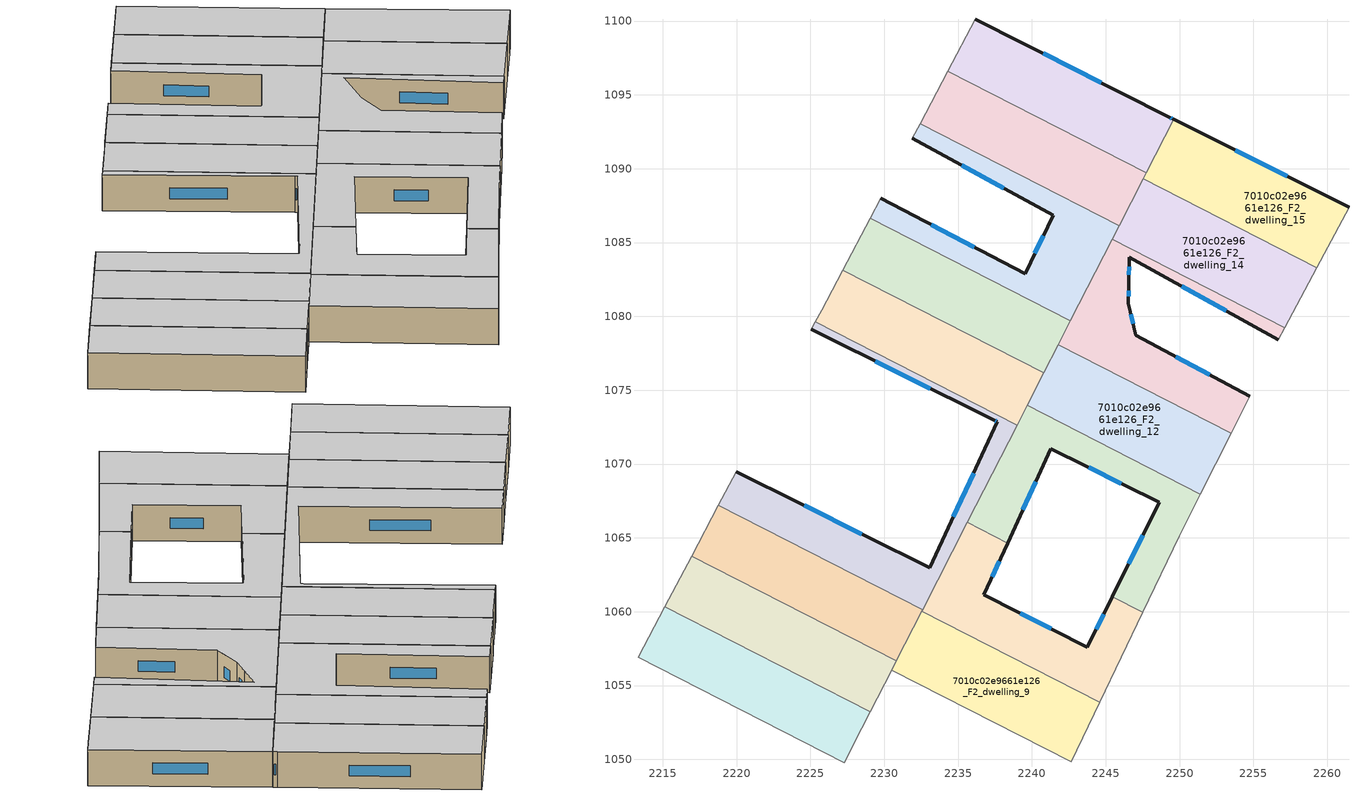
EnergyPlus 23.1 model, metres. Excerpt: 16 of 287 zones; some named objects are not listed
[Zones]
7010c02e9661e126_F2_dwelling_10
 floor to 7010c02e9661e126_F1_dwelling_10 (EU_floor_Construction): 2245.45,1061.01 2247.51,1059.96 2244.59,1053.86 2232.54,1060.02 2235.62,1066.04 2238.35,1064.65 2236.74,1061.15 2243.77,1057.6 z6
 wall outside (EU_wall_Construction): 2245.45,1061.01 2243.77,1057.6 2236.74,1061.15 2238.35,1064.65 z6:9
 wall to 7010c02e9661e126_F2_dwelling_11 (EU_wall_Construction): 2238.35,1064.65 2235.62,1066.04 / 2247.51,1059.96 2245.45,1061.01 z6:9
 wall adiabatic (EU_wall_Construction): 2244.59,1053.86 2247.51,1059.96 z6:9
 wall to 7010c02e9661e126_F2_dwelling_9 (EU_wall_Construction): 2232.54,1060.02 2244.59,1053.86 z6:9
 wall to 7010c02e9661e126_F2_dwelling_26 (EU_wall_Construction): 2235.62,1066.04 2232.6,1060.14 z6:9
 wall to 7010c02e9661e126_F2_dwelling_25 (EU_wall_Construction): 2232.6,1060.14 2232.54,1060.02 z6:9
 window (EU_Window_Construction): 2237.31,1062.38 2237.79,1063.42 / 2241.3,1058.85 2239.21,1059.91 / 2244.86,1059.82 2244.36,1058.8 z7.05:7.95
 ceiling to 7010c02e9661e126_F3_dwelling_10 (EU_floor_Construction): 2244.59,1053.86 2247.51,1059.96 2245.45,1061.01 2243.77,1057.6 2236.74,1061.15 2238.35,1064.65 2235.62,1066.04 2232.54,1060.02 z9
7010c02e9661e126_F2_dwelling_11
 floor to 7010c02e9661e126_F1_dwelling_11 (EU_floor_Construction): 2251.42,1067.96 2249.98,1065.12 2247.51,1059.96 2245.45,1061.01 2248.61,1067.4 2241.29,1071.04 2238.35,1064.65 2235.62,1066.04 2239.67,1073.96 z6
 wall outside (EU_wall_Construction): 2238.35,1064.65 2241.29,1071.04 2248.61,1067.4 2245.45,1061.01 z6:9
 wall to 7010c02e9661e126_F2_dwelling_12 (EU_wall_Construction): 2251.42,1067.96 2239.67,1073.96 z6:9
 wall adiabatic (EU_wall_Construction): 2247.51,1059.96 2249.98,1065.12 2251.42,1067.96 z6:9
 wall to 7010c02e9661e126_F2_dwelling_27 (EU_wall_Construction): 2239.67,1073.96 2239,1072.64 z6:9
 wall to 7010c02e9661e126_F2_dwelling_26 (EU_wall_Construction): 2239,1072.64 2235.62,1066.04 z6:9
 window (EU_Window_Construction): 2247.51,1065.16 2246.56,1063.25 / 2243.86,1069.77 2246.04,1068.68 / 2239.38,1066.89 2240.26,1068.8 z7.05:7.95
 ceiling to 7010c02e9661e126_F3_dwelling_11 (EU_floor_Construction): 2247.51,1059.96 2249.98,1065.12 2251.42,1067.96 2239.67,1073.96 2235.62,1066.04 2238.35,1064.65 2241.29,1071.04 2248.61,1067.4 2245.45,1061.01 z9
7010c02e9661e126_F2_dwelling_12
 floor to 7010c02e9661e126_F1_dwelling_12 (EU_floor_Construction): 2253.49,1072.07 2251.42,1067.96 2239.67,1073.96 2241.77,1078.06 z6
 wall to 7010c02e9661e126_F2_dwelling_13 (EU_wall_Construction): 2253.49,1072.07 2241.77,1078.06 z6:9
 wall adiabatic (EU_wall_Construction): 2251.42,1067.96 2253.49,1072.07 z6:9
 wall to 7010c02e9661e126_F2_dwelling_28 (EU_wall_Construction): 2241.77,1078.06 2240.8,1076.17 z6:9
 wall to 7010c02e9661e126_F2_dwelling_27 (EU_wall_Construction): 2240.8,1076.17 2239.67,1073.96 z6:9
 ceiling to 7010c02e9661e126_F3_dwelling_12 (EU_floor_Construction): 2251.42,1067.96 2253.49,1072.07 2241.77,1078.06 2239.67,1073.96 z9
7010c02e9661e126_F2_dwelling_13
 floor to 7010c02e9661e126_F1_dwelling_13 (EU_floor_Construction): 2257.12,1079.23 2256.68,1078.41 2246.59,1083.99 2246.56,1082.2 2246.54,1080.9 2247.04,1078.73 2254.76,1074.59 2253.49,1072.07 2241.77,1078.06 2245.43,1085.22 z6
 wall outside (EU_wall_Construction): 2254.76,1074.59 2247.04,1078.73 2246.54,1080.9 2246.56,1082.2 2246.59,1083.99 2256.68,1078.41 z6:9
 wall adiabatic (EU_wall_Construction): 2253.49,1072.07 2254.76,1074.59 / 2256.68,1078.41 2257.12,1079.23 z6:9
 wall to 7010c02e9661e126_F2_dwelling_14 (EU_wall_Construction): 2257.12,1079.23 2245.43,1085.22 z6:9
 wall to 7010c02e9661e126_F2_dwelling_29 (EU_wall_Construction): 2245.43,1085.22 2242.61,1079.7 z6:9
 wall to 7010c02e9661e126_F2_dwelling_28 (EU_wall_Construction): 2242.61,1079.7 2241.77,1078.06 z6:9
 window (EU_Window_Construction): 2246.54,1081.36 2246.55,1081.75 / 2246.86,1079.49 2246.71,1080.14 / 2252.05,1076.04 2249.74,1077.28 / 2250.13,1082.04 2253.15,1080.37 / 2246.57,1082.83 2246.58,1083.36 z7.05:7.95
 ceiling to 7010c02e9661e126_F3_dwelling_13 (EU_floor_Construction): 2254.76,1074.59 2247.04,1078.73 2246.54,1080.9 2246.56,1082.2 2246.59,1083.99 2256.68,1078.41 2257.12,1079.23 2245.43,1085.22 2241.77,1078.06 2253.49,1072.07 z9
7010c02e9661e126_F2_dwelling_14
 floor to 7010c02e9661e126_F1_dwelling_14 (EU_floor_Construction): 2259.3,1083.3 2257.12,1079.23 2245.43,1085.22 2247.53,1089.32 z6
 wall to 7010c02e9661e126_F2_dwelling_15 (EU_wall_Construction): 2259.3,1083.3 2247.53,1089.32 z6:9
 wall adiabatic (EU_wall_Construction): 2257.12,1079.23 2259.3,1083.3 z6:9
 wall to 7010c02e9661e126_F2_dwelling_30 (EU_wall_Construction): 2247.53,1089.32 2245.91,1086.15 z6:9
 wall to 7010c02e9661e126_F2_dwelling_29 (EU_wall_Construction): 2245.91,1086.15 2245.43,1085.22 z6:9
 ceiling to 7010c02e9661e126_F3_dwelling_14 (EU_floor_Construction): 2257.12,1079.23 2259.3,1083.3 2247.53,1089.32 2245.43,1085.22 z9
7010c02e9661e126_F2_dwelling_15
 floor to 7010c02e9661e126_F1_dwelling_15 (EU_floor_Construction): 2261.47,1087.38 2261.01,1086.51 2259.3,1083.3 2247.53,1089.32 2249.59,1093.34 z6
 wall outside (EU_wall_Construction): 2261.47,1087.38 2249.59,1093.34 z6:9
 wall adiabatic (EU_wall_Construction): 2259.3,1083.3 2261.01,1086.51 2261.47,1087.38 z6:9
 wall to 7010c02e9661e126_F2_dwelling_31 (EU_wall_Construction): 2249.59,1093.34 2247.74,1089.73 z6:9
 wall to 7010c02e9661e126_F2_dwelling_30 (EU_wall_Construction): 2247.74,1089.73 2247.53,1089.32 z6:9
 window (EU_Window_Construction): 2257.31,1089.47 2253.76,1091.25 z7.05:7.95
 ceiling to 7010c02e9661e126_F3_dwelling_15 (EU_floor_Construction): 2259.3,1083.3 2261.01,1086.51 2261.47,1087.38 2249.59,1093.34 2247.53,1089.32 z9
7010c02e9661e126_F2_dwelling_23
 floor to 7010c02e9661e126_F1_dwelling_23 (EU_floor_Construction): 2229.05,1053.21 2227.29,1049.76 2213.32,1056.91 2215.13,1060.33 z6
 wall to 7010c02e9661e126_F2_dwelling_24 (EU_wall_Construction): 2229.05,1053.21 2215.13,1060.33 z6:9
 wall to 7010c02e9661e126_F2_dwelling_22 (EU_wall_Construction): 2213.32,1056.91 2227.29,1049.76 z6:9
 wall adiabatic (EU_wall_Construction): 2215.13,1060.33 2213.32,1056.91 z6:9
 wall to 7010c02e9661e126_F2_dwelling_8 (EU_wall_Construction): 2228.49,1052.1 2229.05,1053.21 z6:9
 wall to 7010c02e9661e126_F2_dwelling_7 (EU_wall_Construction): 2227.29,1049.76 2228.49,1052.1 z6:9
 ceiling to 7010c02e9661e126_F3_dwelling_23 (EU_floor_Construction): 2227.29,1049.76 2229.05,1053.21 2215.13,1060.33 2213.32,1056.91 z9
7010c02e9661e126_F2_dwelling_24
 floor to 7010c02e9661e126_F1_dwelling_24 (EU_floor_Construction): 2230.82,1056.67 2229.05,1053.21 2215.13,1060.33 2216.95,1063.77 z6
 wall to 7010c02e9661e126_F2_dwelling_25 (EU_wall_Construction): 2230.82,1056.67 2216.95,1063.77 z6:9
 wall adiabatic (EU_wall_Construction): 2216.95,1063.77 2215.13,1060.33 z6:9
 wall to 7010c02e9661e126_F2_dwelling_9 (EU_wall_Construction): 2230.51,1056.05 2230.82,1056.67 z6:9
 wall to 7010c02e9661e126_F2_dwelling_8 (EU_wall_Construction): 2229.05,1053.21 2230.51,1056.05 z6:9
 ceiling to 7010c02e9661e126_F3_dwelling_24 (EU_floor_Construction): 2229.05,1053.21 2230.82,1056.67 2216.95,1063.77 2215.13,1060.33 z9
7010c02e9661e126_F2_dwelling_25
 floor to 7010c02e9661e126_F1_dwelling_25 (EU_floor_Construction): 2232.6,1060.14 2230.82,1056.67 2216.95,1063.77 2218.77,1067.22 z6
 wall to 7010c02e9661e126_F2_dwelling_26 (EU_wall_Construction): 2232.6,1060.14 2218.77,1067.22 z6:9
 wall adiabatic (EU_wall_Construction): 2218.77,1067.22 2216.95,1063.77 z6:9
 wall to 7010c02e9661e126_F2_dwelling_9 (EU_wall_Construction): 2230.83,1056.67 2232.54,1060.02 z6:9
 ceiling to 7010c02e9661e126_F3_dwelling_25 (EU_floor_Construction): 2230.82,1056.67 2232.6,1060.14 2218.77,1067.22 2216.95,1063.77 z9
7010c02e9661e126_F2_dwelling_26
 floor to 7010c02e9661e126_F1_dwelling_26 (EU_floor_Construction): 2237.44,1072.95 2225.06,1079.11 2225.34,1079.63 2239,1072.64 2232.6,1060.14 2218.77,1067.22 2219.97,1069.49 2233.08,1062.97 2237.65,1072.85 z6
 wall outside (EU_wall_Construction): 2225.06,1079.11 2237.44,1072.95 2237.65,1072.85 2233.08,1062.97 2219.97,1069.49 z6:9
 wall adiabatic (EU_wall_Construction): 2225.34,1079.63 2225.06,1079.11 / 2219.97,1069.49 2218.77,1067.22 z6:9
 wall to 7010c02e9661e126_F2_dwelling_27 (EU_wall_Construction): 2239,1072.64 2225.34,1079.63 z6:9
 window (EU_Window_Construction): 2228.49,1065.26 2224.57,1067.21 / 2236.05,1069.39 2234.68,1066.44 / 2237.52,1072.92 2237.57,1072.89 / 2229.41,1076.95 2233.1,1075.11 z7.05:7.95
 ceiling to 7010c02e9661e126_F3_dwelling_26 (EU_floor_Construction): 2232.6,1060.14 2239,1072.64 2225.34,1079.63 2225.06,1079.11 2237.44,1072.95 2237.65,1072.85 2233.08,1062.97 2219.97,1069.49 2218.77,1067.22 z9
7010c02e9661e126_F2_dwelling_27
 floor to 7010c02e9661e126_F1_dwelling_27 (EU_floor_Construction): 2240.8,1076.17 2239,1072.64 2225.34,1079.63 2225.76,1080.4 2226.81,1082.4 2227.19,1083.13 z6
 wall to 7010c02e9661e126_F2_dwelling_28 (EU_wall_Construction): 2240.8,1076.17 2227.19,1083.13 z6:9
 wall adiabatic (EU_wall_Construction): 2227.19,1083.13 2226.81,1082.4 2225.76,1080.4 2225.34,1079.63 z6:9
 ceiling to 7010c02e9661e126_F3_dwelling_27 (EU_floor_Construction): 2239,1072.64 2240.8,1076.17 2227.19,1083.13 2226.81,1082.4 2225.76,1080.4 2225.34,1079.63 z9
7010c02e9661e126_F2_dwelling_28
 floor to 7010c02e9661e126_F1_dwelling_28 (EU_floor_Construction): 2242.61,1079.71 2240.8,1076.17 2227.19,1083.13 2229.05,1086.65 z6
 wall adiabatic (EU_wall_Construction): 2229.05,1086.65 2227.19,1083.13 z6:9
 wall to 7010c02e9661e126_F2_dwelling_29 (EU_wall_Construction): 2242.61,1079.71 2229.05,1086.65 z6:9
 ceiling to 7010c02e9661e126_F3_dwelling_28 (EU_floor_Construction): 2240.8,1076.17 2242.61,1079.71 2229.05,1086.65 2227.19,1083.13 z9
7010c02e9661e126_F2_dwelling_29
 floor to 7010c02e9661e126_F1_dwelling_29 (EU_floor_Construction): 2245.91,1086.15 2242.61,1079.71 2229.05,1086.65 2229.76,1087.99 2239.54,1082.88 2241.45,1086.86 2231.91,1092.05 2232.43,1093.05 z6
 wall outside (EU_wall_Construction): 2231.91,1092.05 2241.45,1086.86 2239.54,1082.88 2229.76,1087.99 z6:9
 wall adiabatic (EU_wall_Construction): 2232.43,1093.05 2231.91,1092.05 / 2229.76,1087.99 2229.05,1086.65 z6:9
 wall to 7010c02e9661e126_F2_dwelling_30 (EU_wall_Construction): 2245.91,1086.15 2232.43,1093.05 z6:9
 window (EU_Window_Construction): 2235.25,1090.23 2238.11,1088.68 / 2236.11,1084.67 2233.18,1086.2 / 2240.78,1085.47 2240.21,1084.28 z7.05:7.95
 ceiling to 7010c02e9661e126_F3_dwelling_29 (EU_floor_Construction): 2242.61,1079.71 2245.91,1086.15 2232.43,1093.05 2231.91,1092.05 2241.45,1086.86 2239.54,1082.88 2229.76,1087.99 2229.05,1086.65 z9
7010c02e9661e126_F2_dwelling_30
 floor to 7010c02e9661e126_F1_dwelling_30 (EU_floor_Construction): 2247.74,1089.73 2245.91,1086.15 2232.43,1093.05 2234.31,1096.6 z6
 wall adiabatic (EU_wall_Construction): 2234.31,1096.6 2232.43,1093.05 z6:9
 wall to 7010c02e9661e126_F2_dwelling_31 (EU_wall_Construction): 2247.74,1089.73 2234.31,1096.6 z6:9
 ceiling to 7010c02e9661e126_F3_dwelling_30 (EU_floor_Construction): 2245.91,1086.15 2247.74,1089.73 2234.31,1096.6 2232.43,1093.05 z9
7010c02e9661e126_F2_dwelling_31
 floor to 7010c02e9661e126_F1_dwelling_31 (EU_floor_Construction): 2249.3,1093.49 2249.59,1093.34 2247.74,1089.73 2234.31,1096.6 2236.18,1100.13 z6
 wall outside (EU_wall_Construction): 2249.59,1093.34 2249.3,1093.49 2236.18,1100.13 z6:9
 wall adiabatic (EU_wall_Construction): 2236.18,1100.13 2234.31,1096.6 z6:9
 window (EU_Window_Construction): 2244.69,1095.82 2240.78,1097.8 / 2249.49,1093.4 2249.4,1093.44 z7.05:7.95
 ceiling to 7010c02e9661e126_F3_dwelling_31 (EU_floor_Construction): 2247.74,1089.73 2249.59,1093.34 2249.3,1093.49 2236.18,1100.13 2234.31,1096.6 z9
7010c02e9661e126_F2_dwelling_9
 floor to 7010c02e9661e126_F1_dwelling_9 (EU_floor_Construction): 2244.59,1053.86 2242.66,1049.83 2230.51,1056.05 2232.54,1060.02 z6
 wall adiabatic (EU_wall_Construction): 2242.66,1049.83 2244.59,1053.86 z6:9
 wall to 7010c02e9661e126_F2_dwelling_8 (EU_wall_Construction): 2230.51,1056.05 2242.66,1049.83 z6:9
 ceiling to 7010c02e9661e126_F3_dwelling_9 (EU_floor_Construction): 2242.66,1049.83 2244.59,1053.86 2232.54,1060.02 2230.51,1056.05 z9
[Building]
EU S2 Campaign: North Axis=0; Terrain=City; Solar Distribution=FullExterior
[Site:Location]
Bologna: Latitude=44.5; Longitude=11.25; Time Zone=1; Elevation=37
[SizingPeriod:WeatherFileDays]
AnnualSizingPeriod: Begin Month=1; Begin Day of Month=1; End Month=12; End Day of Month=31; Day of Week for Start Day=Monday; Use Weather File Daylight Saving Period=No; Use Weather File Rain and Snow Indicators=No
[MATERIAL]
EU_InternalMass_Material: Roughness=MediumRough; Thickness=0.1; Conductivity=1; Density=1800; Specific Heat=900; Thermal Absorptance=0.9; Solar Absorptance=0.7; Visible Absorptance=0.7
[MATERIAL:NOMASS] Roughness=MediumRough; Thermal Absorptance=0.9; Solar Absorptance=0.7; Visible Absorptance=0.7
Name | Thermal Resistance
EU_wall_NoMass | 0.890213
EU_floor_NoMass | 0.79516
[WINDOWMATERIAL:SIMPLEGLAZINGSYSTEM]
EU_Window_SimpleGlazing: UFactor=4.49146; Solar Heat Gain Coefficient=0.85; Visible Transmittance=0.85
[CONSTRUCTION]
EU_wall_Construction: EU_wall_NoMass
EU_floor_Construction: EU_floor_NoMass
EU_Window_Construction: EU_Window_SimpleGlazing
EU_InternalMass_Construction: EU_InternalMass_Material
[ZONE] Type=1; Multiplier=1; Ceiling Height=autocalculate; Floor Area=autocalculate; Part of Total Floor Area=Yes
Name | Volume
7010c02e9661e126_F2_dwelling_10 | 182.054
7010c02e9661e126_F2_dwelling_11 | 182.031
7010c02e9661e126_F2_dwelling_12; 7010c02e9661e126_F2_dwelling_30 | 182.048
7010c02e9661e126_F2_dwelling_13 | 182.024
7010c02e9661e126_F2_dwelling_14 | 182.069
7010c02e9661e126_F2_dwelling_15 | 182.025
7010c02e9661e126_F2_dwelling_23; 7010c02e9661e126_F2_dwelling_25 | 182.029
7010c02e9661e126_F2_dwelling_24 | 182.068
7010c02e9661e126_F2_dwelling_26 | 182.053
7010c02e9661e126_F2_dwelling_27 | 182.037
7010c02e9661e126_F2_dwelling_28 | 182.043
7010c02e9661e126_F2_dwelling_29 | 182.046
7010c02e9661e126_F2_dwelling_31 | 182.027
7010c02e9661e126_F2_dwelling_9 | 182.049
[INTERNALMASS] Construction=EU_InternalMass_Construction
Name | Zone or ZoneList | Surface Area
7010c02e9661e126_F2_dwelling_9_EU_InternalMass | 7010c02e9661e126_F2_dwelling_9 | 60.6832
7010c02e9661e126_F2_dwelling_10_EU_InternalMass | 7010c02e9661e126_F2_dwelling_10 | 60.6848
7010c02e9661e126_F2_dwelling_11_EU_InternalMass | 7010c02e9661e126_F2_dwelling_11 | 60.6769
7010c02e9661e126_F2_dwelling_12_EU_InternalMass | 7010c02e9661e126_F2_dwelling_12 | 60.6824
7010c02e9661e126_F2_dwelling_13_EU_InternalMass | 7010c02e9661e126_F2_dwelling_13 | 60.6746
7010c02e9661e126_F2_dwelling_14_EU_InternalMass | 7010c02e9661e126_F2_dwelling_14 | 60.6899
7010c02e9661e126_F2_dwelling_15_EU_InternalMass | 7010c02e9661e126_F2_dwelling_15 | 60.6749
7010c02e9661e126_F2_dwelling_23_EU_InternalMass | 7010c02e9661e126_F2_dwelling_23 | 60.6758
7010c02e9661e126_F2_dwelling_24_EU_InternalMass | 7010c02e9661e126_F2_dwelling_24 | 60.6895
7010c02e9661e126_F2_dwelling_25_EU_InternalMass | 7010c02e9661e126_F2_dwelling_25 | 60.6767
7010c02e9661e126_F2_dwelling_26_EU_InternalMass | 7010c02e9661e126_F2_dwelling_26 | 60.6841
7010c02e9661e126_F2_dwelling_27_EU_InternalMass | 7010c02e9661e126_F2_dwelling_27 | 60.679
7010c02e9661e126_F2_dwelling_28_EU_InternalMass | 7010c02e9661e126_F2_dwelling_28 | 60.681
7010c02e9661e126_F2_dwelling_29_EU_InternalMass | 7010c02e9661e126_F2_dwelling_29 | 60.6822
7010c02e9661e126_F2_dwelling_30_EU_InternalMass | 7010c02e9661e126_F2_dwelling_30 | 60.6828
7010c02e9661e126_F2_dwelling_31_EU_InternalMass | 7010c02e9661e126_F2_dwelling_31 | 60.6757
[OTHEREQUIPMENT] Fuel Type=Electricity; Design Level Calculation Method=Watts/Area; Power per Zone Floor Area=1; Fraction Latent=0; Fraction Radiant=0; Fraction Lost=0; Carbon Dioxide Generation Rate=0; EndUse Subcategory=EU_Step8_InternalGains
Name | Zone or ZoneList or Space or SpaceList | Schedule
EU_Step8_InternalGain_7010c02e9661e126_F2_dwelling_9_f000 | 7010c02e9661e126_F2_dwelling_9 | EU_Step8_GainSchedule_7010c02e9661e126_F2_dwelling_9_f000
EU_Step8_InternalGain_7010c02e9661e126_F2_dwelling_10_f000 | 7010c02e9661e126_F2_dwelling_10 | EU_Step8_GainSchedule_7010c02e9661e126_F2_dwelling_10_f000
EU_Step8_InternalGain_7010c02e9661e126_F2_dwelling_11_f000 | 7010c02e9661e126_F2_dwelling_11 | EU_Step8_GainSchedule_7010c02e9661e126_F2_dwelling_11_f000
EU_Step8_InternalGain_7010c02e9661e126_F2_dwelling_12_f000 | 7010c02e9661e126_F2_dwelling_12 | EU_Step8_GainSchedule_7010c02e9661e126_F2_dwelling_12_f000
EU_Step8_InternalGain_7010c02e9661e126_F2_dwelling_13_f000 | 7010c02e9661e126_F2_dwelling_13 | EU_Step8_GainSchedule_7010c02e9661e126_F2_dwelling_13_f000
EU_Step8_InternalGain_7010c02e9661e126_F2_dwelling_14_f000 | 7010c02e9661e126_F2_dwelling_14 | EU_Step8_GainSchedule_7010c02e9661e126_F2_dwelling_14_f000
EU_Step8_InternalGain_7010c02e9661e126_F2_dwelling_15_f000 | 7010c02e9661e126_F2_dwelling_15 | EU_Step8_GainSchedule_7010c02e9661e126_F2_dwelling_15_f000
EU_Step8_InternalGain_7010c02e9661e126_F2_dwelling_23_f000 | 7010c02e9661e126_F2_dwelling_23 | EU_Step8_GainSchedule_7010c02e9661e126_F2_dwelling_23_f000
EU_Step8_InternalGain_7010c02e9661e126_F2_dwelling_24_f000 | 7010c02e9661e126_F2_dwelling_24 | EU_Step8_GainSchedule_7010c02e9661e126_F2_dwelling_24_f000
EU_Step8_InternalGain_7010c02e9661e126_F2_dwelling_25_f000 | 7010c02e9661e126_F2_dwelling_25 | EU_Step8_GainSchedule_7010c02e9661e126_F2_dwelling_25_f000
EU_Step8_InternalGain_7010c02e9661e126_F2_dwelling_26_f000 | 7010c02e9661e126_F2_dwelling_26 | EU_Step8_GainSchedule_7010c02e9661e126_F2_dwelling_26_f000
EU_Step8_InternalGain_7010c02e9661e126_F2_dwelling_27_f000 | 7010c02e9661e126_F2_dwelling_27 | EU_Step8_GainSchedule_7010c02e9661e126_F2_dwelling_27_f000
EU_Step8_InternalGain_7010c02e9661e126_F2_dwelling_28_f000 | 7010c02e9661e126_F2_dwelling_28 | EU_Step8_GainSchedule_7010c02e9661e126_F2_dwelling_28_f000
EU_Step8_InternalGain_7010c02e9661e126_F2_dwelling_29_f000 | 7010c02e9661e126_F2_dwelling_29 | EU_Step8_GainSchedule_7010c02e9661e126_F2_dwelling_29_f000
EU_Step8_InternalGain_7010c02e9661e126_F2_dwelling_30_f000 | 7010c02e9661e126_F2_dwelling_30 | EU_Step8_GainSchedule_7010c02e9661e126_F2_dwelling_30_f000
EU_Step8_InternalGain_7010c02e9661e126_F2_dwelling_31_f000 | 7010c02e9661e126_F2_dwelling_31 | EU_Step8_GainSchedule_7010c02e9661e126_F2_dwelling_31_f000
[ZONEVENTILATION:DESIGNFLOWRATE] Schedule=EU_AlwaysOn; Design Flow Rate Calculation Method=AirChanges/Hour; Air Changes per Hour=0.718634; Ventilation Type=Natural; Fan Pressure Rise=0; Fan Total Efficiency=1; Constant Term Coefficient=1; Temperature Term Coefficient=0; Velocity Term Coefficient=0; Velocity Squared Term Coefficient=0; Minimum Indoor Temperature=-100; Maximum Indoor Temperature=100; Delta Temperature=-100; Minimum Outdoor Temperature=-100; Maximum Outdoor Temperature=100; Maximum Wind Speed=40
Name | Zone or ZoneList or Space or SpaceList
EU_ConstantAir_7010c02e9661e126_F2_dwelling_9 | 7010c02e9661e126_F2_dwelling_9
EU_ConstantAir_7010c02e9661e126_F2_dwelling_10 | 7010c02e9661e126_F2_dwelling_10
EU_ConstantAir_7010c02e9661e126_F2_dwelling_11 | 7010c02e9661e126_F2_dwelling_11
EU_ConstantAir_7010c02e9661e126_F2_dwelling_12 | 7010c02e9661e126_F2_dwelling_12
EU_ConstantAir_7010c02e9661e126_F2_dwelling_13 | 7010c02e9661e126_F2_dwelling_13
EU_ConstantAir_7010c02e9661e126_F2_dwelling_14 | 7010c02e9661e126_F2_dwelling_14
EU_ConstantAir_7010c02e9661e126_F2_dwelling_15 | 7010c02e9661e126_F2_dwelling_15
EU_ConstantAir_7010c02e9661e126_F2_dwelling_23 | 7010c02e9661e126_F2_dwelling_23
EU_ConstantAir_7010c02e9661e126_F2_dwelling_24 | 7010c02e9661e126_F2_dwelling_24
EU_ConstantAir_7010c02e9661e126_F2_dwelling_25 | 7010c02e9661e126_F2_dwelling_25
EU_ConstantAir_7010c02e9661e126_F2_dwelling_26 | 7010c02e9661e126_F2_dwelling_26
EU_ConstantAir_7010c02e9661e126_F2_dwelling_27 | 7010c02e9661e126_F2_dwelling_27
EU_ConstantAir_7010c02e9661e126_F2_dwelling_28 | 7010c02e9661e126_F2_dwelling_28
EU_ConstantAir_7010c02e9661e126_F2_dwelling_29 | 7010c02e9661e126_F2_dwelling_29
EU_ConstantAir_7010c02e9661e126_F2_dwelling_30 | 7010c02e9661e126_F2_dwelling_30
EU_ConstantAir_7010c02e9661e126_F2_dwelling_31 | 7010c02e9661e126_F2_dwelling_31
[HVACTEMPLATE:ZONE:IDEALLOADSAIRSYSTEM] System Availability Schedule=EU_AlwaysOn; Maximum Heating Supply Air Temperature=50; Minimum Cooling Supply Air Temperature=13; Maximum Heating Supply Air Humidity Ratio=0.0156; Minimum Cooling Supply Air Humidity Ratio=0.0077; Heating Limit=NoLimit; Cooling Limit=NoLimit; Heating Availability Schedule=EU_AlwaysOn; Cooling Availability Schedule=EU_CoolingOff; Dehumidification Control Type=ConstantSensibleHeatRatio; Cooling Sensible Heat Ratio=0.7; Dehumidification Setpoint=60; Humidification Control Type=None; Humidification Setpoint=30; Outdoor Air Method=None; Outdoor Air Flow Rate per Person=0.00944; Outdoor Air Flow Rate per Zone Floor Area=0; Outdoor Air Flow Rate per Zone=0; Demand Controlled Ventilation Type=None; Outdoor Air Economizer Type=NoEconomizer; Heat Recovery Type=None; Sensible Heat Recovery Effectiveness=0.7; Latent Heat Recovery Effectiveness=0.65
Name | Template Thermostat
7010c02e9661e126_F2_dwelling_9 | EU_HeatOnly_7010c02e9661e126_F2_dwelling_9
7010c02e9661e126_F2_dwelling_10 | EU_HeatOnly_7010c02e9661e126_F2_dwelling_10
7010c02e9661e126_F2_dwelling_11 | EU_HeatOnly_7010c02e9661e126_F2_dwelling_11
7010c02e9661e126_F2_dwelling_12 | EU_HeatOnly_7010c02e9661e126_F2_dwelling_12
7010c02e9661e126_F2_dwelling_13 | EU_HeatOnly_7010c02e9661e126_F2_dwelling_13
7010c02e9661e126_F2_dwelling_14 | EU_HeatOnly_7010c02e9661e126_F2_dwelling_14
7010c02e9661e126_F2_dwelling_15 | EU_HeatOnly_7010c02e9661e126_F2_dwelling_15
7010c02e9661e126_F2_dwelling_23 | EU_HeatOnly_7010c02e9661e126_F2_dwelling_23
7010c02e9661e126_F2_dwelling_24 | EU_HeatOnly_7010c02e9661e126_F2_dwelling_24
7010c02e9661e126_F2_dwelling_25 | EU_HeatOnly_7010c02e9661e126_F2_dwelling_25
7010c02e9661e126_F2_dwelling_26 | EU_HeatOnly_7010c02e9661e126_F2_dwelling_26
7010c02e9661e126_F2_dwelling_27 | EU_HeatOnly_7010c02e9661e126_F2_dwelling_27
7010c02e9661e126_F2_dwelling_28 | EU_HeatOnly_7010c02e9661e126_F2_dwelling_28
7010c02e9661e126_F2_dwelling_29 | EU_HeatOnly_7010c02e9661e126_F2_dwelling_29
7010c02e9661e126_F2_dwelling_30 | EU_HeatOnly_7010c02e9661e126_F2_dwelling_30
7010c02e9661e126_F2_dwelling_31 | EU_HeatOnly_7010c02e9661e126_F2_dwelling_31
[SIZING:ZONE] Zone Cooling Design Supply Air Temperature Input Method=SupplyAirTemperature; Zone Cooling Design Supply Air Temperature=13; Zone Heating Design Supply Air Temperature Input Method=SupplyAirTemperature; Zone Heating Design Supply Air Temperature=50; Zone Cooling Design Supply Air Humidity Ratio=0.008; Zone Heating Design Supply Air Humidity Ratio=0.008; Cooling Design Air Flow Method=DesignDay; Cooling Design Air Flow Rate=0; Cooling Minimum Air Flow per Zone Floor Area=0.000762; Cooling Minimum Air Flow=0; Cooling Minimum Air Flow Fraction=0.2; Heating Design Air Flow Method=DesignDay; Heating Design Air Flow Rate=0; Heating Maximum Air Flow per Zone Floor Area=0.002032; Heating Maximum Air Flow=0.141576; Heating Maximum Air Flow Fraction=0.3; Account for Dedicated Outdoor Air System=No; Dedicated Outdoor Air System Control Strategy=NeutralSupplyAir; Dedicated Outdoor Air Low Setpoint Temperature for Design=autosize; Dedicated Outdoor Air High Setpoint Temperature for Design=autosize; Zone Load Sizing Method=Sensible Load Only No Latent Load; Zone Latent Cooling Design Supply Air Humidity Ratio Input Method=HumidityRatioDifference; Zone Cooling Design Supply Air Humidity Ratio Difference=0.005; Zone Latent Heating Design Supply Air Humidity Ratio Input Method=HumidityRatioDifference; Zone Humidification Design Supply Air Humidity Ratio Difference=0.005
7010c02e9661e126_F2_dwelling_9; 7010c02e9661e126_F2_dwelling_10; 7010c02e9661e126_F2_dwelling_11; 7010c02e9661e126_F2_dwelling_12; 7010c02e9661e126_F2_dwelling_13; 7010c02e9661e126_F2_dwelling_14; 7010c02e9661e126_F2_dwelling_15; 7010c02e9661e126_F2_dwelling_23; 7010c02e9661e126_F2_dwelling_24; 7010c02e9661e126_F2_dwelling_25; 7010c02e9661e126_F2_dwelling_26; 7010c02e9661e126_F2_dwelling_27; 7010c02e9661e126_F2_dwelling_28; 7010c02e9661e126_F2_dwelling_29; 7010c02e9661e126_F2_dwelling_30; 7010c02e9661e126_F2_dwelling_31
[SCHEDULE:CONSTANT]
Name | Hourly Value
EU_AlwaysOn | 1
EU_CoolingOff | 0
[SCHEDULE:FILE] Column Number=1; Rows to Skip at Top=0; Number of Hours of Data=8760; Column Separator=Comma; Interpolate to Timestep=No; Minutes per Item=60; Adjust Schedule for Daylight Savings=Yes
Name | File
EU_Step8_GainSchedule_7010c02e9661e126_F2_dwelling_9_f000 | ../../schedules/7010c02e9661e126/7010c02e9661e126_F2_dwelling_9_f000_gain.csv
EU_Step8_GainSchedule_7010c02e9661e126_F2_dwelling_10_f000 | ../../schedules/7010c02e9661e126/7010c02e9661e126_F2_dwelling_10_f000_gain.csv
EU_Step8_GainSchedule_7010c02e9661e126_F2_dwelling_11_f000 | ../../schedules/7010c02e9661e126/7010c02e9661e126_F2_dwelling_11_f000_gain.csv
EU_Step8_GainSchedule_7010c02e9661e126_F2_dwelling_12_f000 | ../../schedules/7010c02e9661e126/7010c02e9661e126_F2_dwelling_12_f000_gain.csv
EU_Step8_GainSchedule_7010c02e9661e126_F2_dwelling_13_f000 | ../../schedules/7010c02e9661e126/7010c02e9661e126_F2_dwelling_13_f000_gain.csv
EU_Step8_GainSchedule_7010c02e9661e126_F2_dwelling_14_f000 | ../../schedules/7010c02e9661e126/7010c02e9661e126_F2_dwelling_14_f000_gain.csv
EU_Step8_GainSchedule_7010c02e9661e126_F2_dwelling_15_f000 | ../../schedules/7010c02e9661e126/7010c02e9661e126_F2_dwelling_15_f000_gain.csv
EU_Step8_GainSchedule_7010c02e9661e126_F2_dwelling_23_f000 | ../../schedules/7010c02e9661e126/7010c02e9661e126_F2_dwelling_23_f000_gain.csv
EU_Step8_GainSchedule_7010c02e9661e126_F2_dwelling_24_f000 | ../../schedules/7010c02e9661e126/7010c02e9661e126_F2_dwelling_24_f000_gain.csv
EU_Step8_GainSchedule_7010c02e9661e126_F2_dwelling_25_f000 | ../../schedules/7010c02e9661e126/7010c02e9661e126_F2_dwelling_25_f000_gain.csv
EU_Step8_GainSchedule_7010c02e9661e126_F2_dwelling_26_f000 | ../../schedules/7010c02e9661e126/7010c02e9661e126_F2_dwelling_26_f000_gain.csv
EU_Step8_GainSchedule_7010c02e9661e126_F2_dwelling_27_f000 | ../../schedules/7010c02e9661e126/7010c02e9661e126_F2_dwelling_27_f000_gain.csv
EU_Step8_GainSchedule_7010c02e9661e126_F2_dwelling_28_f000 | ../../schedules/7010c02e9661e126/7010c02e9661e126_F2_dwelling_28_f000_gain.csv
EU_Step8_GainSchedule_7010c02e9661e126_F2_dwelling_29_f000 | ../../schedules/7010c02e9661e126/7010c02e9661e126_F2_dwelling_29_f000_gain.csv
EU_Step8_GainSchedule_7010c02e9661e126_F2_dwelling_30_f000 | ../../schedules/7010c02e9661e126/7010c02e9661e126_F2_dwelling_30_f000_gain.csv
EU_Step8_GainSchedule_7010c02e9661e126_F2_dwelling_31_f000 | ../../schedules/7010c02e9661e126/7010c02e9661e126_F2_dwelling_31_f000_gain.csv
